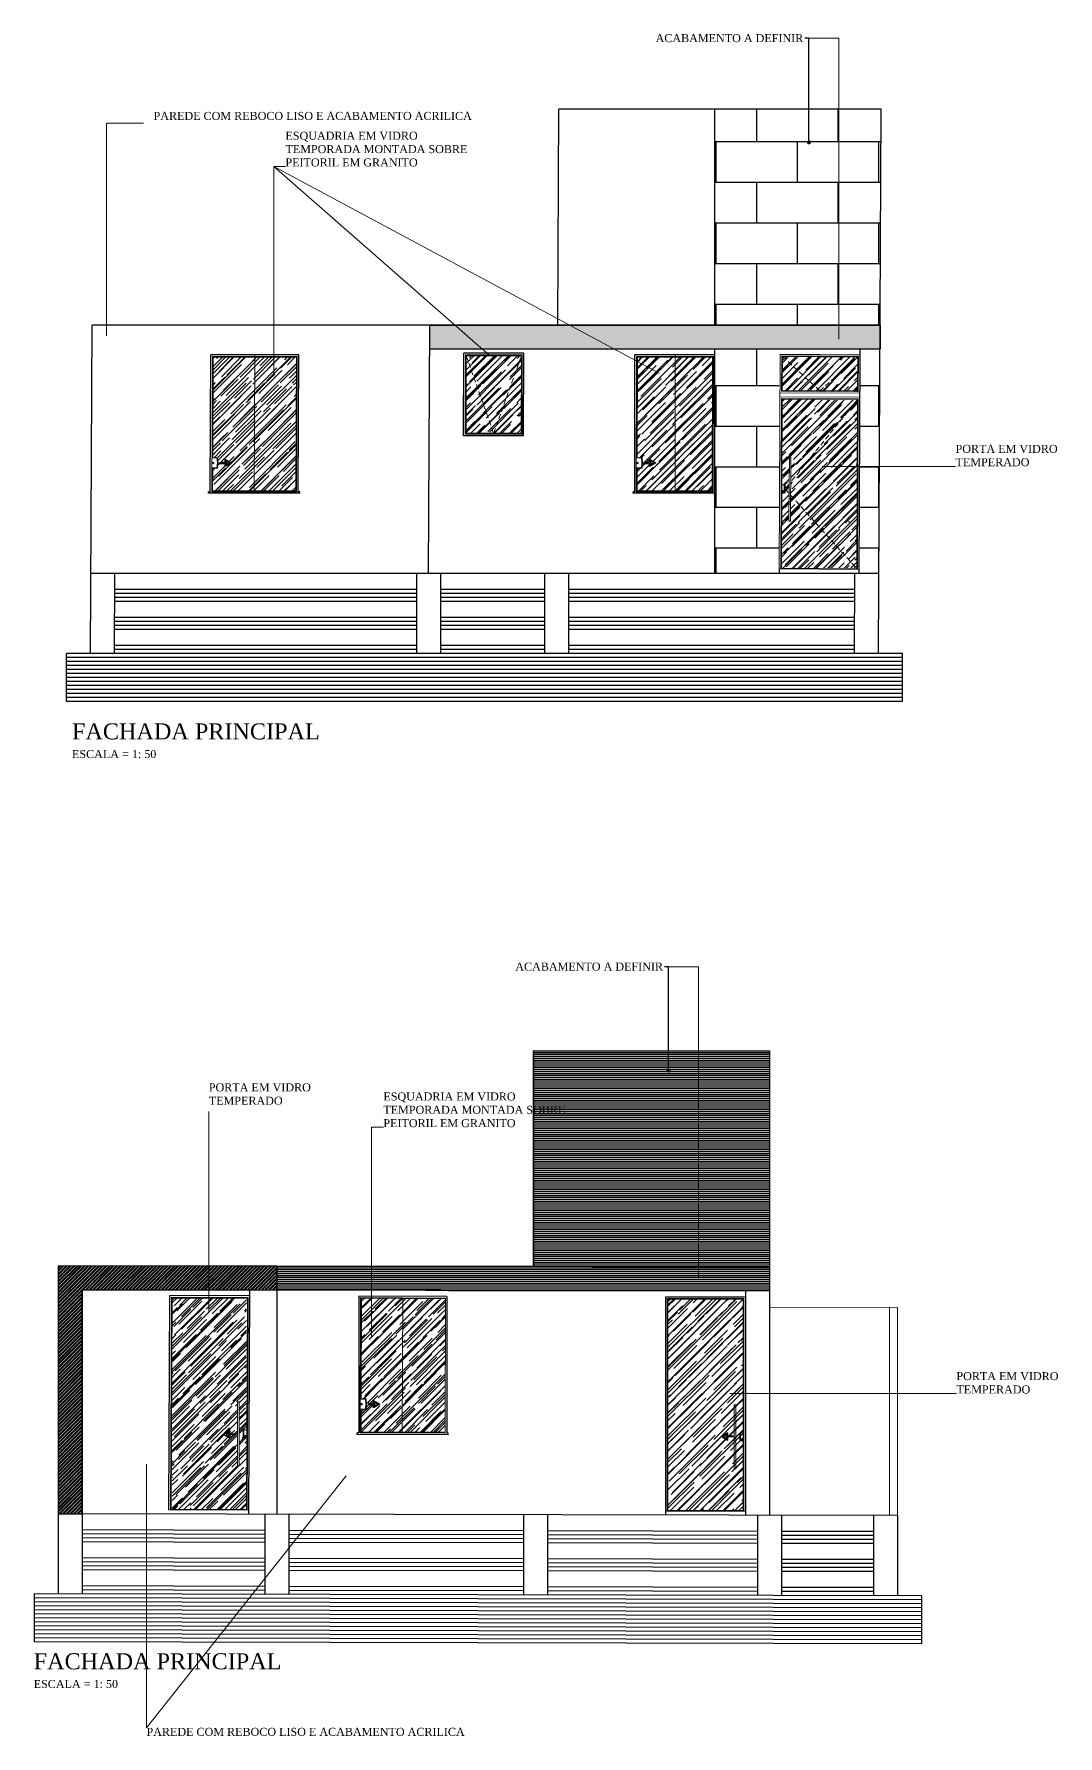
# Model space of a CAD drawing. Header units: millimetres. Extents: x 103208 to 171806, y -164 to 10038.
# Drawn here: x 116546 to 117826, y -164 to 1963 of the extents above; entities that cross this region are included whole.
import ezdxf
from ezdxf import colors
from ezdxf.entities.mleader import LeaderData, LeaderLine
from ezdxf.math import Vec2, Vec3

# ---------------------------------------------------------------- set-up
doc = ezdxf.new("R2010")
doc.units = ezdxf.units.MM
doc.linetypes.add('HIDDEN', pattern=[9.525, 6.35, -3.175])
for name, color, linetype in [('ACESSORIOS', 2, 'Continuous'), ('Grama', 84, 'Continuous'), ('JANELA', 2, 'Continuous'), ('Piso', 55, 'Continuous'), ('Texto', 2, 'Continuous')]:
    doc.layers.add(name, color=color, linetype=linetype)
for name, color, linetype, lineweight in [('Fachadas - Varanda', 3, 'Continuous', 30), ('Hachura', 1, 'Continuous', 9), ('MURO', 3, 'Continuous', 0), ('Pilares Sub-solo', 7, 'Continuous', 70), ('Pisos Externos', 15, 'Continuous', 9), ('Portas - Janelas', 2, 'Continuous', 20), ('Projeção Portas', 55, 'HIDDEN', 5)]:
    doc.layers.add(name, color=color, linetype=linetype, lineweight=lineweight)
doc.styles.get("Standard").update_dxf_attribs({"font": 'arial.ttf'})
doc.styles.add('Valéria', font='romantic.ttf', dxfattribs={"height": 10})

# ---------------------------------------------------------------- blocks, each defined once
blk = doc.blocks.new('_Dot')
at = {"color": 0, "linetype": 'ByBlock', "lineweight": -2}
blk.add_line((-0.5, 0), (-1, 0), dxfattribs=at)
at = {"color": 0, "linetype": 'ByBlock', "const_width": 0.5}
blk.add_lwpolyline([(-0.25, 0, 1), (0.25, 0, 1)], format="xyb", close=True, dxfattribs=at)

msp = doc.modelspace()

# ---------------------------------------------------------------- hatches: boundary and pattern name
h = msp.add_hatch()
h.set_pattern_fill('AR-B816', color=42, scale=0.25)
h.paths.add_polyline_path([(117551.98442, 1869.13215), (117397.18476, 1869.13215), (117397.18476, 1599.13215), (117551.98442, 1599.13215)])
h.paths.add_polyline_path([(117514.60224, 1785.65463, -1), (117514.60224, 1783.15463, -1)], flags=16)
h.paths.add_polyline_path([(117477.32221, 1569.13215), (117397.18476, 1569.13215), (117397.18476, 1391.13215), (117398.83424, 1391.13215), (117398.83014, 1389.13215), (117397.18476, 1389.13215), (117397.18476, 1289.13215), (117477.32221, 1289.13215)])
h.paths.add_polyline_path([(117603.53215, 1869.13215), (117551.98442, 1869.13215), (117551.98442, 1599.13215), (117603.53215, 1599.13215)])
h = msp.add_hatch(color=42)
h.dxf.hatch_style = 1
h.paths.add_polyline_path([(117040.76875, 1599.13215), (117603.53215, 1599.13215), (117603.53215, 1569.13215), (117040.76875, 1569.13215)])
h = msp.add_hatch()
h.set_pattern_fill('AR-B816', color=42, scale=0.25)
h.paths.add_polyline_path([(117603.53215, 1569.13215), (117578.63186, 1569.13215), (117578.5985, 1562.13215), (117577.93449, 1422.82573), (117602.83478, 1422.82573)])
h.paths.add_polyline_path([(117602.83478, 1422.82573), (117577.93449, 1422.82573), (117577.29724, 1289.13215), (117602.19752, 1289.13215)])
h = msp.add_hatch()
h.set_pattern_fill('LINE', color=42, scale=0.75)
h.paths.add_polyline_path([(117170.47063, 692.69168), (117465.47063, 692.69168), (117465.47063, 422.08641), (117170.47063, 423.3487)])
h.paths.add_polyline_path([(116849.67213, 423.3487), (117465.47063, 423.3487), (117465.47063, 392.08635), (116849.67472, 393.34863)])
h = msp.add_hatch()
h.set_pattern_fill('STEEL', color=42)
h.set_pattern_definition([(45, (0, 0), (-2.24506403, 2.24506403), []), (45, (0, 1.5875), (-2.24506403, 2.24506403), [])])
h.paths.add_polyline_path([(116576.42057, 113.90816), (116606.42057, 113.90816), (116606.42057, 393.84726), (116576.42057, 393.84726)])
h.paths.add_polyline_path([(116576.42057, 423.90881), (116849.61063, 423.90881), (116849.61063, 393.34876), (116576.42057, 393.90875)])
at = {"layer": 'Grama', "transparency": 33554559}
h = msp.add_hatch(dxfattribs=at)
h.set_pattern_fill('AR-RROOF', color=33, scale=0.4, angle=45)
h.set_pattern_definition([(45, (-17167.139, 791.13), (8.6210459, 22.9894557), [152.4, -20.32, 50.8, -10.16]), (45, (-17161.176, 804.277), (-16.7391974, 2.3707876), [30.48, -3.3528, 60.96, -7.62]), (45, (-17169.654, 800.8283), (32.54444818, 42.17128274), [81.28, -14.224, 40.64, -10.16])])
h.paths.add_polyline_path([(117394.1786, 1559.13145), (117347.53298, 1559.13179), (117347.49326, 1392.13249), (117393.83628, 1392.13215)])
h.paths.add_polyline_path([(117315.31181, 1431.7879), (117323.37581, 1427.13215), (117315.31181, 1422.4764), (117315.31181, 1426.55615), (117308.97581, 1426.55615), (117308.97581, 1427.70815), (117315.31181, 1427.70815)], flags=16)
h.paths.add_polyline_path([(117482.8722, 1391.78208, -1), (117480.8722, 1391.78208, -1)], flags=16)
h.paths.add_polyline_path([(117575.38403, 1558.98011), (117481.58749, 1560.05351), (117481.38509, 1517.5919), (117575.38403, 1517.14386)])
h.paths.add_polyline_path([(116874.10618, 1559.12835), (116822.10559, 1559.13025), (116821.30961, 1392.13405), (116873.31019, 1392.13215)])
h.paths.add_polyline_path([(116822.10559, 1559.13025), (116770.10501, 1559.13215), (116769.50678, 1433.62445), (116775.60077, 1433.62445), (116776.15123, 1427.12445), (116775.60077, 1420.62445), (116769.44482, 1420.62445), (116769.30903, 1392.13594), (116821.30961, 1392.13405)])
h.paths.add_polyline_path([(116784.86211, 1431.7802), (116792.92611, 1427.12445), (116784.86211, 1422.4687), (116784.86211, 1426.54845), (116778.52611, 1426.54845), (116778.52611, 1427.70045), (116784.86211, 1427.70045)], flags=16)
h.paths.add_polyline_path([(117491.441, 1354.50439), (117489.44091, 1354.50439), (117490.20353, 1434.50075), (117492.20344, 1434.48169)])
h.paths.add_polyline_path([(117480.82263, 1399.58859), (117484.8701, 1399.55001), (117484.77477, 1389.55046), (117480.77497, 1389.58859), (117480.32694, 1295.59443), (117574.32587, 1295.14638), (117575.33159, 1506.14398), (117481.33266, 1506.59203)])
h.paths.add_polyline_path([(117299.92115, 1433.63215), (117306.05047, 1433.63215), (117306.60092, 1427.13215), (117306.05047, 1420.63215), (117299.89451, 1420.63215), (117299.83609, 1392.13285), (117347.49326, 1392.13249), (117347.53298, 1559.13179), (117300.17841, 1559.13215)])
edge = h.paths.add_edge_path()
edge.add_arc((117300.3945, 1427.13215), 1, 240.76041426, 479.00469272)
edge.add_line((117299.90962, 1428.00673), (117299.90604, 1426.25956))
h = msp.add_hatch(dxfattribs=at)
h.set_pattern_fill('AR-RROOF', color=33, scale=0.4, angle=45)
h.set_pattern_definition([(45, (20196.154, -3969.837), (8.6210459, 22.9894557), [152.4, -20.32, 50.8, -10.16]), (45, (20202.117, -3956.69), (-16.7391974, 2.3707876), [30.48, -3.3528, 60.96, -7.62]), (45, (20193.64, -3960.138), (32.5444482, 42.17128274), [81.28, -14.224, 40.64, -10.16])])
h.paths.add_polyline_path([(117086.08322, 1464.13223), (117155.08337, 1464.13223), (117155.2822, 1561.13223), (117086.28206, 1561.13223)])
h = msp.add_hatch(dxfattribs=at)
h.set_pattern_fill('AR-RROOF', color=33, scale=0.4, angle=45)
h.paths.add_polyline_path([(116802.34717, 173.86413), (116800.34717, 173.86413), (116800.34717, 253.86413), (116802.34717, 253.86413)])
h.paths.add_polyline_path([(116789.12958, 212.74046), (116789.12958, 213.89246), (116797.76958, 213.89246), (116797.76958, 212.74046)])
h.paths.add_polyline_path([(116791.43358, 208.66071), (116783.36958, 213.31646), (116791.43358, 217.97221), (116791.43358, 213.89246), (116790.28158, 213.89246), (116790.28158, 215.97689), (116785.67358, 213.31646), (116790.28158, 210.65603), (116790.28158, 212.74046), (116791.43358, 212.74046)])
h.paths.add_polyline_path([(116811.55927, 208.86413), (116807.34718, 208.86413), (116807.34718, 218.86413), (116811.55927, 218.86413), (116811.55927, 383.61684), (116718.81742, 383.61684), (116718.81742, 119.43431), (116811.55927, 119.43431)])
h = msp.add_hatch(dxfattribs=at)
h.set_pattern_fill('AR-RROOF', color=33, scale=0.4, angle=45)
h.set_pattern_definition([(45, (5336.101, 8698.848), (8.6210459, 22.9894557), [152.4, -20.32, 50.8, -10.16]), (45, (5342.064, 8711.995), (-16.7391974, 2.3707876), [30.48, -3.3528, 60.96, -7.62]), (45, (5333.5864, 8708.547), (32.5444482, 42.17128274), [81.28, -14.224, 40.64, -10.16])])
h.paths.add_polyline_path([(116972.65181, 251.67781), (116972.65181, 250.52581), (116964.01181, 250.52581), (116964.01181, 251.67781)])
h.paths.add_polyline_path([(116971.49981, 251.67781), (116970.34781, 251.67781), (116970.34781, 255.75757), (116978.41181, 251.10181), (116970.34781, 246.44606), (116970.34781, 250.52581), (116971.49981, 250.52581), (116971.49981, 248.44138), (116976.10781, 251.10181), (116971.49981, 253.76224)])
h.paths.add_polyline_path([(116961.08647, 244.60181), (116953.93051, 244.60181), (116953.87007, 215.11825), (117059.86985, 214.90097), (117060.2157, 383.62363), (116955.21651, 384.12411), (116954.95716, 257.60181), (116961.08647, 257.60181), (116961.63693, 251.10181)])
h = msp.add_hatch(dxfattribs=at)
h.set_pattern_fill('AR-RROOF', color=33, scale=0.4, angle=45)
h.paths.add_polyline_path([(117411.11091, 210.15431), (117411.11091, 211.30631), (117419.75091, 211.30631), (117419.75091, 210.15431)])
h.paths.add_polyline_path([(117407.65491, 210.73031), (117412.26291, 208.06988), (117412.26291, 210.15431), (117413.41491, 210.15431), (117413.41491, 206.07456), (117405.35091, 210.73031), (117413.41491, 215.38607), (117413.41491, 211.30631), (117412.26291, 211.30631), (117412.26291, 213.39074)])
h.paths.add_polyline_path([(117338.47063, 382.3542), (117432.30327, 382.3542), (117432.30327, 118.15376), (117338.47063, 118.15376)])

# ---------------------------------------------------------------- linework, layer by layer
for p, q in [((117200.67056, 1599.13215, 17502.00528), (117201.95752, 1869.13215, 17502.00528)), ((117604.9621, 1869.13215, 7677.00528), (117201.95752, 1869.13215, 7677.00528)), ((117397.18476, 1599.13215, 7677.00528), (117397.18476, 1869.13215, 7677.00528)), ((117601.72087, 1189.13215, 17502.00528), (117604.9621, 1869.13215, 17502.00528)), ((116616.80969, 1189.13215, 17502.00528), (116618.76395, 1599.13215, 17502.00528)), ((117603.67514, 1599.13215, 7677.00528), (116618.76395, 1599.13215, 7677.00528)), ((117039.29113, 1289.13215, 17502.00528), (117040.76875, 1599.13215, 17502.00528)), ((116874.12049, 1562.13215, 17502.00528), (116874.12056, 1562.14645, 17502.00528)), ((116875.12051, 1562.13215, 17502.00528), (116875.12055, 1562.14168, 17502.00528)), ((117603.53215, 1569.13215, 7677.00528), (117040.62575, 1569.13215, 7677.00528)), ((117397.18476, 1559.13215, 7677.00528), (117397.17861, 1559.13215, 7677.00528)), ((117397.18476, 1560.13215, 7677.00528), (117397.18066, 1560.13215, 7677.00528)), ((117397.18476, 1562.13215, 7677.00528), (117397.18476, 1569.13215, 7677.00528)), ((117577.29724, 1289.13215, 17502.00528), (117578.5985, 1562.13215, 17502.00528)), ((117578.5985, 1562.13215, 17502.00528), (117578.63186, 1569.13215, 17502.00528)), ((117396.78547, 1389.13215, 7677.00528), (117396.78547, 1289.13215, 7677.00528)), ((117602.19752, 1289.13215, 7677.00528), (116617.28634, 1289.13215, 7677.00528)), ((116646.81003, 1189.13215, 17502.00528), (116647.28668, 1289.13215, 17502.00528)), ((117024.29113, 1289.13215, 7677.00528), (117024.29113, 1189.13215, 7677.00528)), ((117054.29113, 1289.13215, 7677.00528), (117054.29113, 1189.13215, 7677.00528)), ((117184.19295, 1289.13215, 7677.00528), (117184.19295, 1189.13215, 7677.00528)), ((117214.19295, 1289.13215, 7677.00528), (117214.19295, 1189.13215, 7677.00528)), ((117477.32221, 1294.60874, 7677.00528), (117477.32221, 1289.13215, 7677.00528)), ((117571.72053, 1189.13215, 17502.00528), (117572.19718, 1289.13215, 17502.00528)), ((117024.29113, 1259.13215, 7677.00528), (116647.14368, 1259.13215, 7677.00528)), ((117024.29113, 1264.13215, 7677.00528), (116647.16751, 1264.13215, 7677.00528)), ((117024.29113, 1269.13215, 7677.00528), (116647.19135, 1269.13215, 7677.00528)), ((117184.19295, 1269.13215, 7677.00528), (117054.29113, 1269.13215, 7677.00528)), ((117184.19295, 1264.13215, 7677.00528), (117054.29113, 1264.13215, 7677.00528)), ((117184.19295, 1259.13215, 7677.00528), (117054.29113, 1259.13215, 7677.00528)), ((117572.10185, 1269.13215, 7677.00528), (117214.19295, 1269.13215, 7677.00528)), ((117572.07802, 1264.13215, 7677.00528), (117214.19295, 1264.13215, 7677.00528)), ((117572.05419, 1259.13215, 7677.00528), (117214.19295, 1259.13215, 7677.00528)), ((117024.29113, 1234.13215, 7677.00528), (116647.02452, 1234.13215, 7677.00528)), ((117024.29113, 1254.13215, 7677.00528), (116647.11985, 1254.13215, 7677.00528)), ((117184.19295, 1254.13215, 7677.00528), (117054.29113, 1254.13215, 7677.00528)), ((117184.19295, 1234.13215, 7677.00528), (117054.29113, 1234.13215, 7677.00528)), ((117572.03036, 1254.13215, 7677.00528), (117214.19295, 1254.13215, 7677.00528)), ((117571.93503, 1234.13215, 7677.00528), (117214.19295, 1234.13215, 7677.00528)), ((117024.29113, 1219.13215, 7677.00528), (116646.95302, 1219.13215, 7677.00528)), ((117024.29113, 1224.13215, 7677.00528), (116646.97685, 1224.13215, 7677.00528)), ((117024.29113, 1229.13215, 7677.00528), (116647.00069, 1229.13215, 7677.00528)), ((117184.19295, 1229.13215, 7677.00528), (117054.29113, 1229.13215, 7677.00528)), ((117184.19295, 1224.13215, 7677.00528), (117054.29113, 1224.13215, 7677.00528)), ((117184.19295, 1219.13215, 7677.00528), (117054.29113, 1219.13215, 7677.00528)), ((117571.91119, 1229.13215, 7677.00528), (117214.19295, 1229.13215, 7677.00528)), ((117571.88736, 1224.13215, 7677.00528), (117214.19295, 1224.13215, 7677.00528)), ((117571.86353, 1219.13215, 7677.00528), (117214.19295, 1219.13215, 7677.00528)), ((117024.29113, 1194.13215, 7677.00528), (116646.83386, 1194.13215, 7677.00528)), ((117024.29113, 1199.13215, 7677.00528), (116646.85769, 1199.13215, 7677.00528)), ((117184.19295, 1199.13215, 7677.00528), (117054.29113, 1199.13215, 7677.00528)), ((117184.19295, 1194.13215, 7677.00528), (117054.29113, 1194.13215, 7677.00528)), ((117571.7682, 1199.13215, 7677.00528), (117214.19295, 1199.13215, 7677.00528)), ((117571.74437, 1194.13215, 7677.00528), (117214.19295, 1194.13215, 7677.00528)), ((117631.72121, 1184.13215, 7677.00528), (116586.80935, 1184.13215, 7677.00528)), ((117631.72121, 1179.13215, 7677.00528), (116586.80935, 1179.13215, 7677.00528)), ((117631.72121, 1174.13215, 7677.00528), (116586.80935, 1174.13215, 7677.00528)), ((117631.72121, 1169.13215, 7677.00528), (116586.80935, 1169.13215, 7677.00528)), ((117631.72121, 1164.13215, 7677.00528), (116586.80935, 1164.13215, 7677.00528)), ((117631.72121, 1159.13215, 7677.00528), (116586.80935, 1159.13215, 7677.00528)), ((117631.72121, 1154.13215, 7677.00528), (116586.80935, 1154.13215, 7677.00528)), ((117631.72121, 1149.13215, 7677.00528), (116586.80935, 1149.13215, 7677.00528)), ((117631.72121, 1144.13215, 7677.00528), (116586.80935, 1144.13215, 7677.00528)), ((117631.72121, 1139.13215, 7677.00528), (116586.80935, 1139.13215, 7677.00528)), ((117631.72121, 1134.13215, 7677.00528), (116586.80935, 1134.13215, 7677.00528)), ((116646.52335, 1128.98915, 17502.00528), (116646.52404, 1129.13215, 17502.00528)), ((117170.47063, 692.69168), (117170.47063, 422.69111)), ((117465.47063, 692.08698, 6049.56671), (117170.47063, 692.69168, 4039.54265)), ((117465.47063, 692.08698), (117465.47063, 112.08576)), ((116576.42057, 423.90881), (116576.42057, 13.90795)), ((117465.47063, 422.08641, 6053.33775), (116576.42057, 423.90881, -4.33013)), ((116606.42057, 423.90881), (116606.42057, 423.84732)), ((116849.61063, 423.34882), (116849.61063, 113.34817)), ((116576.42057, 393.90875, -3.91113), (116576.35907, 393.90888, -4.33013)), ((117465.47063, 392.08635, 6053.75675), (116606.42057, 393.84726, 200.4981)), ((116606.42057, 393.84726), (116606.42057, 13.90795)), ((117432.30401, 385.39897), (117432.30401, 385.39757)), ((117433.30401, 385.39896), (117433.30401, 385.39803)), ((117625.47063, 111.75779, 7147.85), (116576.42057, 113.90816, -0.00043)), ((116606.42057, 113.84667), (116606.42057, 13.84646)), ((116834.61063, 113.37892), (116834.61063, 13.37871)), ((116864.61063, 113.31742), (116864.61063, 13.31721)), ((117158.02965, 112.71596, 3962.87499), (117157.82467, 12.71617, 3962.87499)), ((117188.02959, 112.65447, 3962.87499), (117187.8246, 12.65468, 3962.87499)), ((117450.47063, 112.14726), (117450.47063, 12.1163)), ((117480.47063, 112.14726), (117480.47063, 12.0548)), ((117595.47063, 111.81928), (117595.47063, 11.81907)), ((117625.47063, 111.75779), (117625.47063, 11.75758)), ((116834.61063, 93.37888, 1759.49328), (116606.42057, 93.84663, 204.68813)), ((116834.61063, 88.37887, 1759.56312), (116606.42057, 88.84662, 204.75797)), ((117157.98865, 92.71601, 3962.87499), (116864.61063, 93.31738, 1963.90251)), ((117157.99012, 87.71599, 3962.95483), (116864.61063, 88.31737, 1963.97234)), ((117450.47063, 92.11647, 5955.74217), (117187.98867, 92.65451, 4167.28435)), ((117450.47063, 87.11646, 5955.81201), (117187.99014, 87.6545, 4167.36419)), ((117595.47063, 91.81924, 6943.7201), (117480.47063, 92.05497, 6160.1514)), ((117595.47063, 86.81923, 6943.78994), (117480.47063, 87.05496, 6160.22123)), ((116834.61063, 83.37885, 1759.63295), (116606.42057, 83.84661, 204.8278)), ((116834.61063, 78.37884, 1759.70278), (116606.42057, 78.8466, 204.89764)), ((117157.99159, 82.71598, 3963.03468), (116864.61063, 83.31736, 1964.04218)), ((117157.99306, 77.71596, 3963.11453), (116864.61063, 78.31735, 1964.11201)), ((117450.47063, 82.11645, 5955.88184), (117187.99161, 82.65448, 4167.44404)), ((117450.47063, 77.11644, 5955.95167), (117187.99308, 77.65447, 4167.52389)), ((117595.47063, 81.81922, 6943.85977), (117480.47063, 82.05495, 6160.29107)), ((117595.47063, 76.81921, 6943.92961), (117480.47063, 77.05494, 6160.3609)), ((116834.61063, 58.3788, 1759.98212), (116606.42057, 58.84655, 205.17697)), ((116834.61063, 53.37879, 1760.05195), (116606.42057, 53.84654, 205.2468)), ((116834.61063, 48.37878, 1760.12179), (116606.42057, 48.84653, 205.31664)), ((116834.61063, 43.37877, 1760.19162), (116606.42057, 43.84652, 205.38647)), ((117157.99894, 57.71591, 3963.43392), (116864.61063, 58.31731, 1964.39135)), ((117158.00041, 52.7159, 3963.51377), (116864.61063, 53.3173, 1964.46118)), ((117158.00188, 47.71588, 3963.59362), (116864.61063, 48.31729, 1964.53101)), ((117158.00335, 42.71587, 3963.67346), (116864.61063, 43.31728, 1964.60085)), ((117450.47063, 57.11639, 5956.23101), (117187.99896, 57.65442, 4167.84328)), ((117450.47063, 52.11638, 5956.30084), (117188.00043, 52.6544, 4167.92313)), ((117450.47063, 47.11637, 5956.37068), (117188.0019, 47.65439, 4168.00298)), ((117450.47063, 42.11636, 5956.44051), (117188.00337, 42.65438, 4168.08282)), ((117595.47063, 56.81917, 6944.20894), (117480.47063, 57.0549, 6160.64024)), ((117595.47063, 51.81916, 6944.27877), (117480.47063, 52.05489, 6160.71007)), ((117595.47063, 46.81915, 6944.34861), (117480.47063, 47.05488, 6160.7799)), ((116834.61063, 23.37873, 1760.47096), (116606.42057, 23.84648, 205.66581)), ((117158.00923, 22.71582, 3963.99286), (116864.61063, 23.31723, 1964.88018)), ((117450.47063, 22.11632, 5956.71985), (117188.00925, 22.65432, 4168.40222)), ((117595.47063, 41.81914, 6944.41844), (117480.47063, 42.05487, 6160.84974)), ((117595.47063, 21.81909, 6944.69778), (117480.47063, 22.05482, 6161.12907)), ((117655.47063, 6.69607, 7353.72573), (116546.42057, 8.96944, -202.94314)), ((117655.47063, 1.69606, 7353.79557), (116546.42057, 3.96943, -202.87331)), ((116834.61063, 18.37872, 1760.54079), (116606.42057, 18.84647, 205.73564)), ((117158.0107, 17.7158, 3964.0727), (116864.61063, 18.31722, 1964.95002)), ((117450.47063, 17.11631, 5956.78968), (117188.01072, 17.65431, 4168.48206)), ((117595.47063, 16.81908, 6944.76761), (117480.47063, 17.05481, 6161.19891)), ((117655.47063, -3.30395, 7353.8654), (116546.42057, -1.03058, -202.80348)), ((117655.47063, -8.30396, 7353.93524), (116546.42057, -6.03059, -202.73364)), ((117655.47063, -13.30397, 7354.00507), (116546.42057, -11.0306, -202.66381)), ((117655.47063, -18.30398, 7354.0749), (116546.42057, -16.03061, -202.59397)), ((117655.47063, -23.30399, 7354.14474), (116546.42057, -21.03063, -202.52414)), ((117655.47063, -28.304, 7354.21457), (116546.42057, -26.03064, -202.45431)), ((117655.47063, -33.30401, 7354.28441), (116546.42057, -31.03065, -202.38447)), ((117655.47063, -38.30402, 7354.35424), (116546.42057, -36.03066, -202.31464)), ((117655.47063, -43.30403, 7354.42407), (116546.42057, -41.03067, -202.24481))]:
    msp.add_line(p, q)
at = {"elevation": 7677.00528}
msp.add_lwpolyline([(117040.76875, 1599.13215), (117603.53215, 1599.13215), (117603.53215, 1569.13215), (117040.76875, 1569.13215)], close=True, dxfattribs=at)
for points in [[(117170.47063, 692.69168), (117465.47063, 692.69168), (117465.47063, 422.08641), (117170.47063, 423.3487)], [(116849.67213, 423.3487), (117465.47063, 423.3487), (117465.47063, 392.08635), (116849.67472, 393.34863)]]:
    msp.add_lwpolyline(points, close=True)
msp.add_lwpolyline([(116849.61063, 423.34882), (116576.42057, 423.90881), (116576.40723, 113.90819), (116606.42057, 113.90819), (116606.42057, 393.84726), (116849.61063, 393.34876), (116849.67213, 423.3487)])
at = {"layer": 'ACESSORIOS'}
for p, q in [((116766.30421, 1391.13215, 17502.00528), (116767.11928, 1562.13215, 17502.00528)), ((116877.12053, 1562.13215, 7677.00528), (116767.11928, 1562.13215, 7677.00528)), ((116876.30541, 1391.12182, 17502.00528), (116877.12053, 1562.13215, 17502.00528)), ((117083.07707, 1461.13223, -107131.75502), (117083.2882, 1564.13223, -107131.75502)), ((117158.28905, 1564.13175, -103516.99542), (117083.2882, 1564.13223, -107131.75502)), ((117158.07723, 1461.13223, -107131.75502), (117158.28836, 1564.13223, -107131.75502)), ((117296.83403, 1391.13215, -107131.75502), (117297.18455, 1562.13215, -107131.75502)), ((117397.18476, 1562.13215, 7677.00528), (117297.18455, 1562.13215, 7677.00528)), ((117394.18475, 1562.13215, -107131.75502), (117394.18477, 1562.1383, -107131.75502)), ((117395.18476, 1562.13215, -107131.75502), (117395.18477, 1562.13625, -107131.75502)), ((117396.83424, 1391.13215, -107131.75502), (117397.18476, 1562.13215, -107131.75502)), ((117478.60189, 1563.08211, 879.7081), (117578.59848, 1562.12882, 879.7081)), ((117158.0779, 1461.13167, 11291.76487), (117083.07705, 1461.13215, 7677.00528)), ((116878.29595, 1389.13215, 7677.00528), (116764.29465, 1389.13215, 7677.00528)), ((117294.82993, 1389.13215, -107131.75502), (117294.83403, 1391.13215, -107131.75502)), ((117398.83014, 1389.13215, 7677.00528), (117294.82993, 1389.13215, 7677.00528)), ((117296.83403, 1391.13215, 7677.00528), (117294.83403, 1391.13215, 7677.00528)), ((117398.83424, 1391.13215, 7677.00528), (117396.83424, 1391.13215, 7677.00528)), ((117398.83014, 1389.13215, -107131.75502), (117398.83424, 1391.13215, -107131.75502)), ((116586.52335, 1129.13215, 17502.00528), (116586.80935, 1189.13215, 17502.00528)), ((117631.72121, 1189.13215, 7677.00528), (116586.80935, 1189.13215, 7677.00528)), ((117631.43454, 1128.98915, 17502.00528), (117631.72121, 1189.13215, 17502.00528)), ((117631.43522, 1129.13215, 7677.00528), (116586.52335, 1129.13215, 7677.00528)), ((116714.5556, 118.89667), (116715.83172, 386.62297)), ((116815.83188, 386.41798, 5.05329), (116715.83172, 386.62297, -676.31189)), ((116952.22063, 386.13841, 2556.75332), (116951.87008, 215.12306, 2556.75332)), ((117062.21979, 385.6141, 2556.75332), (117061.86985, 214.89687, 2556.75332)), ((117335.47063, 385.35281), (117435.30401, 385.39896)), ((117335.47063, 385.35281), (117335.47063, 112.35224)), ((117063.86032, 212.89279, 1489.90684), (116949.86054, 213.12647, 713.15329)), ((117655.47063, 11.69608, 7353.6559), (116546.42057, 13.96945, -203.01298)), ((116546.42057, 13.90795), (116546.42057, -46.09217)), ((117655.47063, 11.69608), (117655.47063, -48.30404)), ((117655.47063, -48.30404, 7354.49391), (116546.42057, -46.03068, -202.17497))]:
    msp.add_line(p, q, dxfattribs=at)
at = {"layer": 'Fachadas - Varanda'}
for p, q in [((117577.29724, 1289.13215, 7677.00528), (117578.59848, 1562.12882, 7677.00528)), ((116814.53063, 113.42008), (116815.86524, 393.41793)), ((117435.47063, 392.14784), (117435.47063, 112.08576))]:
    msp.add_line(p, q, dxfattribs=at)
at = {"layer": 'Hachura'}
for p, q in [((116768.30423, 1391.13215, 17502.00528), (116769.10977, 1560.13215, 17502.00528)), ((116875.11097, 1560.13215, 7677.00528), (116769.10977, 1560.13215, 7677.00528)), ((116874.30543, 1391.13215, 17502.00528), (116875.11097, 1560.13215, 17502.00528)), ((117085.08117, 1463.13223, -107131.75502), (117085.28411, 1562.13223, -107131.75502)), ((117156.28426, 1562.13223, -2147.99472), (117085.28411, 1562.13223, -2147.99472)), ((117156.08132, 1463.13223, -107131.75502), (117156.28426, 1562.13223, -107131.75502)), ((117298.83403, 1391.13215, -107131.75502), (117299.18046, 1560.13215, -107131.75502)), ((117395.18066, 1560.13215, 7677.00528), (117299.18046, 1560.13215, 7677.00528)), ((117394.83424, 1391.13215, -107131.75502), (117395.18066, 1560.13215, -107131.75502)), ((117480.38034, 1516.59668, 7677.00528), (117480.59229, 1561.06304, 7677.00528)), ((117480.59229, 1561.06304, 879.7081), (117576.58902, 1560.14789, 879.7081)), ((117576.37925, 1516.1391, 7677.00528), (117576.58902, 1560.14789, 7677.00528)), ((117480.38034, 1516.59668, 1235.58753), (117576.37925, 1516.1391, 886.97094)), ((117479.32219, 1294.5992, 7677.00528), (117480.33744, 1507.59678, 7677.00528)), ((117480.33744, 1507.59678, 1235.58753), (117576.33635, 1507.1392, 886.97094)), ((117575.3211, 1294.14162, 7677.00528), (117576.33635, 1507.1392, 7677.00528)), ((117156.08132, 1463.13223, -2147.99472), (117085.08117, 1463.13223, -2147.99472)), ((116874.30543, 1391.13215, 7677.00528), (116768.30423, 1391.13215, 7677.00528)), ((117394.83424, 1391.13215, 7677.00528), (117298.83403, 1391.13215, 7677.00528)), ((117477.32221, 1294.60874, 1242.85038), (117577.32107, 1294.13209, 879.7081)), ((116716.55558, 118.88713), (116717.82219, 384.61888)), ((116813.82234, 384.4221, -8.61104), (116717.82219, 384.61888, -662.7216)), ((116812.55449, 118.42955), (116813.82234, 384.4221)), ((116954.21652, 384.12887, 2556.75332), (116953.87007, 215.11825, 2556.75332)), ((117060.2157, 383.62363, -7314.6803), (116954.21652, 384.12887, -7699.61254)), ((117060.2157, 383.62363, 2556.75332), (117059.86985, 214.90097, 2556.75332)), ((117337.47063, 383.35374), (117433.304, 383.39803)), ((117337.47063, 383.35374), (117337.47063, 117.34815)), ((117433.304, 383.39803), (117433.30327, 117.15171)), ((117059.86985, 214.90097, 1462.6893), (116953.87007, 215.11825, 740.44488)), ((116814.55447, 118.42002, -6434.1549), (116714.5556, 118.89667, -6797.29718)), ((117435.428, 117.14735, 5852.89794), (117335.47063, 117.35225, 5171.8243))]:
    msp.add_line(p, q, dxfattribs=at)
at = {"layer": 'JANELA'}
for p, q in [((116764.29465, 1389.13215, 16130.23124), (116764.30423, 1391.14168, 16130.23124)), ((116766.30421, 1391.13215, 7677.00528), (116764.30423, 1391.14168, 7669.74243)), ((116878.30538, 1391.11229, 17509.26812), (116876.30541, 1391.12182, 17502.00528)), ((116878.29595, 1389.13215, 25592.08897), (116878.30538, 1391.11229, 25592.08897)), ((117062.21979, 385.6141, -7307.43716), (116952.22063, 386.13841, -7706.89514)), ((116949.86054, 213.12647, 11009.97929), (116949.8701, 215.13259, 11009.97929)), ((116951.87008, 215.12306, 2556.75332), (116949.8701, 215.13259, 2549.49048)), ((117063.86982, 214.88734, 1483.5794), (117061.86985, 214.89687, 1476.31655)), ((117063.86032, 212.89279, 9566.40024), (117063.86982, 214.88734, 9566.40024))]:
    msp.add_line(p, q, dxfattribs=at)
at = {"layer": 'MURO'}
for p, q in [((117625.47063, 371.75833, 7144.21863), (117465.47063, 372.08631, 6054.03609)), ((117615.47063, 371.77883), (117615.47063, 111.77829)), ((117625.47063, 371.77883), (117625.47063, 111.75779))]:
    msp.add_line(p, q, dxfattribs=at)
at = {"layer": 'Piso'}
for points, elevation in [([(116778.52611, 1427.70045), (116778.52611, 1426.54845), (116787.16611, 1426.54845), (116787.16611, 1427.70045), (116778.52611, 1427.70045)], -768.95785), ([(116784.86211, 1427.70045), (116784.86211, 1431.7802), (116792.92611, 1427.12445), (116784.86211, 1422.4687), (116784.86211, 1426.54845)], -768.95785), ([(116786.01411, 1427.70045), (116786.01411, 1429.78488), (116790.62211, 1427.12445), (116786.01411, 1424.46402), (116786.01411, 1426.54845)], -768.95785), ([(117308.97581, 1427.70815), (117308.97581, 1426.55615), (117317.61581, 1426.55615), (117317.61581, 1427.70815), (117308.97581, 1427.70815)], -107131.75502), ([(117315.31181, 1427.70815), (117315.31181, 1431.7879), (117323.37581, 1427.13215), (117315.31181, 1422.4764), (117315.31181, 1426.55615)], -107131.75502), ([(117316.46381, 1427.70815), (117316.46381, 1429.79258), (117321.07181, 1427.13215), (117316.46381, 1424.47172), (117316.46381, 1426.55615)], -107131.75502), ([(116970.34781, 251.67781), (116970.34781, 255.75757), (116978.41181, 251.10181), (116970.34781, 246.44606), (116970.34781, 250.52581)], -7677.78678), ([(116964.01181, 251.67781), (116964.01181, 250.52581), (116972.65181, 250.52581), (116972.65181, 251.67781), (116964.01181, 251.67781)], -7677.78678), ([(116971.49981, 251.67781), (116971.49981, 253.76224), (116976.10781, 251.10181), (116971.49981, 248.44138), (116971.49981, 250.52581)], -7677.78678)]:
    msp.add_lwpolyline(points, dxfattribs=dict(at, elevation=elevation))
for points in [[(116791.43358, 213.89246), (116791.43358, 217.97221), (116783.36958, 213.31646), (116791.43358, 208.66071), (116791.43358, 212.74046)], [(116790.28158, 213.89246), (116790.28158, 215.97689), (116785.67358, 213.31646), (116790.28158, 210.65603), (116790.28158, 212.74046)], [(116797.76958, 213.89246), (116797.76958, 212.74046), (116789.12958, 212.74046), (116789.12958, 213.89246), (116797.76958, 213.89246)], [(117413.41491, 211.30631), (117413.41491, 215.38607), (117405.35091, 210.73031), (117413.41491, 206.07456), (117413.41491, 210.15431)], [(117412.26291, 211.30631), (117412.26291, 213.39074), (117407.65491, 210.73031), (117412.26291, 208.06988), (117412.26291, 210.15431)], [(117419.75091, 211.30631), (117419.75091, 210.15431), (117411.11091, 210.15431), (117411.11091, 211.30631), (117419.75091, 211.30631)]]:
    msp.add_lwpolyline(points, dxfattribs=at)
at = {"layer": 'Pisos Externos'}
for p, q in [((117514.60224, 1957.80867, 4369.14226), (117551.98442, 1957.80867, 4369.14226)), ((117551.98442, 1957.80867, 4369.14226), (117551.98442, 1581.58236, 4369.14226)), ((116682.93077, 1851.64306), (116636.8018, 1851.64306)), ((116636.8018, 1851.64306), (116636.8018, 1585.99807)), ((116860.31838, 1797.40642, 27327.00528), (116845.64153, 1797.40642, 27327.00528)), ((116845.64153, 1797.40642, 27327.00528), (116845.64153, 1535.66281, 27327.00528)), ((116845.64153, 1797.40642, 27327.00528), (117114.61558, 1562.35548, 27327.00528)), ((116845.64153, 1797.40642, 27327.00528), (117327.56155, 1539.28923, 27327.00528)), ((116875.10621, 1559.13215, 7677.00528), (116769.105, 1559.13215, 7677.00528)), ((116769.50678, 1433.62445, 17502.00528), (116770.10978, 1560.13215, 17502.00528)), ((116822.1199, 1562.13215, 7677.00528), (116821.30371, 1390.896, 7677.00528)), ((116873.30542, 1391.13215, 17502.00528), (116874.11096, 1560.13215, 17502.00528)), ((117156.28221, 1561.13223, -2147.99472), (117085.28206, 1561.13223, -2147.99472)), ((117086.08117, 1463.13223, -107131.75502), (117086.28411, 1562.13223, -107131.75502)), ((117155.08132, 1463.13223, -107131.75502), (117155.28425, 1562.13223, -107131.75502)), ((117395.17861, 1559.13215, 7677.00528), (117299.17841, 1559.13215, 7677.00528)), ((117299.92115, 1433.63215, -107131.75502), (117300.18046, 1560.13215, -107131.75502)), ((117347.53369, 1562.13211, 7677.00528), (117347.49326, 1392.13211, 7677.00528)), ((117393.83423, 1391.13215, -107131.75502), (117394.18066, 1560.13215, -107131.75502)), ((117480.58752, 1560.06304, 879.7081), (117576.58425, 1559.14789, 879.7081)), ((117481.38033, 1516.59192, 7677.00528), (117481.59225, 1561.05351, 7677.00528)), ((117575.37926, 1516.14387, 7677.00528), (117575.58905, 1560.15742, 7677.00528)), ((117480.3851, 1517.59667, 1235.58753), (117576.38401, 1517.13909, 886.97094)), ((117480.32218, 1294.59444, 7677.00528), (117481.33743, 1507.59202, 7677.00528)), ((117480.33267, 1506.5968, 1235.58753), (117576.33158, 1506.13922, 886.97094)), ((117574.32111, 1294.14639, 7677.00528), (117575.33636, 1507.14397, 7677.00528)), ((117156.08337, 1464.13223, -2147.99472), (117085.08322, 1464.13223, -2147.99472)), ((116774.74284, 1433.32445, -768.95785), (116768.50524, 1433.32445, -768.95785)), ((116768.50667, 1433.62445, -768.95785), (116775.60077, 1433.62445, -768.95785)), ((116775.26789, 1427.12445, -768.95785), (116774.74284, 1433.32445, -768.95785)), ((116774.74284, 1420.92445, -768.95785), (116775.26789, 1427.12445, -768.95785)), ((116775.29492, 1433.32445, -768.95785), (116775.81997, 1427.12445, -768.95785)), ((116775.29492, 1420.92445, -768.95785), (116775.81997, 1427.12445, -768.95785)), ((116775.60077, 1433.62445, -768.95785), (116776.15123, 1427.12445, -768.95785)), ((116776.15123, 1427.12445, -768.95785), (116775.60077, 1420.62445, -768.95785)), ((117298.8945, 1433.63215, -107131.75502), (117306.05047, 1433.63215, -107131.75502)), ((117305.19254, 1433.33215, -107131.75502), (117298.8945, 1433.33215, -107131.75502)), ((117305.71759, 1427.13215, -107131.75502), (117305.19254, 1433.33215, -107131.75502)), ((117305.19254, 1420.93215, -107131.75502), (117305.71759, 1427.13215, -107131.75502)), ((117305.74462, 1433.33215, -107131.75502), (117306.26967, 1427.13215, -107131.75502)), ((117305.74462, 1420.93215, -107131.75502), (117306.26967, 1427.13215, -107131.75502)), ((117306.05047, 1433.63215, -107131.75502), (117306.60092, 1427.13215, -107131.75502)), ((117306.60092, 1427.13215, -107131.75502), (117306.05047, 1420.63215, -107131.75502)), ((116774.74284, 1420.92445, -768.95785), (116768.4448, 1420.92445, -768.95785)), ((116775.60077, 1420.62445, -768.95785), (116768.4448, 1420.62445, -768.95785)), ((116769.30424, 1391.13215, 17502.00528), (116769.44482, 1420.62445, 17502.00528)), ((117305.19254, 1420.93215, -107131.75502), (117298.8945, 1420.93215, -107131.75502)), ((117306.05047, 1420.63215, -107131.75502), (117298.8945, 1420.63215, -107131.75502)), ((117299.83404, 1391.13215, -107131.75502), (117299.89451, 1420.63215, -107131.75502)), ((117697.9311, 1422.82573, 27327.00528), (117531.1899, 1422.82573, 27327.00528)), ((116874.3102, 1392.13215, 7677.00528), (116768.309, 1392.13215, 7677.00528)), ((117394.83629, 1392.13215, 7677.00528), (117298.83608, 1392.13215, 7677.00528)), ((117484.77477, 1389.55046, 1235.58753), (117479.775, 1389.59812, 1235.58753)), ((117479.87033, 1399.59767, 1235.58753), (117484.8701, 1399.55001, 1235.58753)), ((117483.87015, 1399.55954, 1235.58753), (117483.77482, 1389.55999, 1235.58753)), ((117484.8701, 1399.55001, 1235.58753), (117484.77477, 1389.55046, 1235.58753)), ((117489.44091, 1354.50439, 1235.58753), (117491.441, 1354.50439, 1235.58753)), ((117565.77164, 1353.66723, 8032.88471), (117563.77164, 1353.66723, 8032.88471)), ((117479.32695, 1295.59919, 1235.58753), (117575.32586, 1295.14161, 886.97094)), ((117339.25888, 797.67901), (117376.64106, 797.67901)), ((117376.64106, 797.67901), (117376.64106, 408.38124)), ((116764.6566, 616.53282, -768.95785), (116764.6566, 365.30604, -768.95785)), ((116982.70987, 596.98193), (116968.03302, 596.98193)), ((116968.03302, 596.98193), (116968.03302, 335.23832)), ((116717.55557, 118.88237), (116718.82219, 384.61683)), ((116813.81758, 383.42211, -8.62955), (116717.81742, 383.61889, -662.74011)), ((116811.5545, 118.43432), (116812.82234, 384.42415)), ((117060.21365, 382.62363, -7314.67044), (116954.21447, 383.12887, -7699.60267)), ((116955.21651, 384.12411, 2556.75332), (116954.95716, 257.60181, 2556.75332)), ((117007.21611, 383.87625, -7507.14642), (117006.41058, 214.87817, -7507.14642)), ((117338.47063, 383.3542), (117338.47063, 117.3461)), ((117432.304, 383.39757), (117432.30327, 117.15376)), ((117337.47063, 382.35374), (117433.304, 382.39803)), ((116960.22854, 257.30181, -7677.78678), (116953.99094, 257.30181, -7677.78678)), ((116953.99237, 257.60181, -7677.78678), (116961.08647, 257.60181, -7677.78678)), ((116960.7536, 251.10181, -7677.78678), (116960.22854, 257.30181, -7677.78678)), ((116960.78063, 257.30181, -7677.78678), (116961.30568, 251.10181, -7677.78678)), ((116961.08647, 257.60181, -7677.78678), (116961.63693, 251.10181, -7677.78678)), ((117698.98803, 264.21082, 27327.00528), (117415.58192, 264.21082, 27327.00528)), ((116960.22854, 244.90181, -7677.78678), (116953.93051, 244.90181, -7677.78678)), ((116961.08647, 244.60181, -7677.78678), (116953.93051, 244.60181, -7677.78678)), ((116954.93051, 244.60181, 2556.75332), (116954.87007, 215.1162, 2556.75332)), ((116960.22854, 244.90181, -7677.78678), (116960.7536, 251.10181, -7677.78678)), ((116960.78063, 244.90181, -7677.78678), (116961.30568, 251.10181, -7677.78678)), ((116961.63693, 251.10181, -7677.78678), (116961.08647, 244.60181, -7677.78678)), ((116812.0332, 218.86413), (116807.34718, 218.86413)), ((116807.34718, 218.86413), (116807.34718, 208.86413)), ((116808.34718, 218.86413), (116808.34718, 208.86413)), ((117059.8719, 215.90097, 1462.6893), (116953.87212, 216.11825, 740.44488)), ((117433.30351, 215.03992), (117428.10878, 215.03992)), ((117428.10878, 215.03992), (117428.10878, 205.03992)), ((117429.10878, 215.03992), (117429.10878, 205.03992)), ((116807.34718, 208.86413), (116811.98553, 208.86413)), ((117428.10878, 205.03992), (117433.30351, 205.03992)), ((116686.6481, -153.39239, -768.95785), (116686.6481, 176.06153, -768.95785)), ((116802.34717, 173.86413), (116800.34717, 173.86413)), ((116686.6481, -153.39239, -768.95785), (116936.15913, 161.58919, -768.95785)), ((117423.10877, 170.03992), (117421.10877, 170.03992)), ((116812.55925, 119.42954, -6441.41774), (116716.56034, 119.88712, -6790.03433)), ((117433.30327, 118.15171, 5838.40682), (117337.47063, 118.34815, 5185.43761))]:
    msp.add_line(p, q, dxfattribs=at)
at = {"layer": 'Pisos Externos', "elevation": 1235.58753}
for points in [[(117490.20353, 1434.50075), (117489.44091, 1354.50439)], [(117491.44082, 1354.48532), (117492.20344, 1434.48169), (117490.20353, 1434.50075)]]:
    msp.add_lwpolyline(points, dxfattribs=at)
at = {"layer": 'Pisos Externos'}
for points in [[(116800.34717, 173.86413), (116800.34717, 253.86413), (116802.34717, 253.86413)], [(116802.34717, 253.86413), (116802.34717, 173.86413)], [(117421.10877, 170.03992), (117421.10877, 250.03992), (117423.10877, 250.03992)], [(117423.10877, 250.03992), (117423.10877, 170.03992)]]:
    msp.add_lwpolyline(points, dxfattribs=at)
for centre in [(116769.9448, 1427.12445, -768.95785), (117300.3945, 1427.13215, -107131.75502), (117481.8722, 1391.78208, 1235.58753), (116955.43051, 251.10181, -7677.78678), (116810.27089, 211.06798), (117431.0325, 207.24378)]:
    msp.add_circle(centre, 1, dxfattribs=at)
at = {"layer": 'Portas - Janelas'}
for p, q in [((117477.32221, 1294.60874, 7677.00528), (117478.60189, 1563.08211, 7677.00528)), ((117478.37083, 1514.60624, 1242.85038), (117578.36969, 1514.12959, 879.7081)), ((117478.347, 1509.60629, 1242.85038), (117578.34586, 1509.12965, 879.7081))]:
    msp.add_line(p, q, dxfattribs=at)
at = {"layer": 'Projeção Portas'}
for p, q in [((117086.28206, 1561.13223, -107131.75502), (117120.5833, 1464.13223, -2147.99472)), ((117120.5833, 1464.13223, -2147.99472), (117155.2822, 1561.13223, -107131.75502)), ((117528.38456, 1517.36788, 1061.27924), (117481.58749, 1560.05351, 7677.00528)), ((117575.58428, 1559.15742, 7677.00528), (117528.38456, 1517.36788, 1061.27924)), ((117575.33159, 1506.14398, 890.60237), (117491.90603, 1403.28398, 1208.58769)), ((117489.88215, 1400.78863, 1216.30192), (117484.82244, 1394.55023, 1235.58753)), ((117484.82244, 1394.55023, 1235.58753), (117489.77029, 1389.05508, 1216.51636)), ((117491.74942, 1386.85702, 1208.88791), (117574.32587, 1295.14638, 890.60237))]:
    msp.add_line(p, q, dxfattribs=at)

# ---------------------------------------------------------------- texts
at = {"char_height": 10, "attachment_point": 1}
for s, insert, width in [('{\\fRomantic|b0|i0|c2|p2;\\C2;PAREDE COM REBOCO LISO E ACABAMENTO ACRILICA}', (116695.50208, 1865.74464), 395.0177353), ('{\\fRomantic|b0|i0|c2|p2;\\C2;ESQUADRIA EM VIDRO \\PTEMPORADA MONTADA SOBRE\\PPEITORIL EM GRANITO}', (116860.31838, 1840.94685, 27327.00528), 224.6255116), ('{\\fRomantic|b0|i0|c2|p2;\\C2;PORTA EM VIDRO\\PTEMPERADO}', (117697.9311, 1449.6995, 27327.00528), 125.3482265), ('{\\fRomantic|b0|i0|c2|p2;\\C2;PORTA EM VIDRO\\PTEMPERADO}', (116764.55104, 651.89436, -768.95785), 125.3482265), ('{\\fRomantic|b0|i0|c2|p2;\\C2;ESQUADRIA EM VIDRO \\PTEMPORADA MONTADA SOBRE\\PPEITORIL EM GRANITO}', (116982.70987, 640.52236), 224.6255116), ('{\\fRomantic|b0|i0|c2|p2;\\C2;PORTA EM VIDRO\\PTEMPERADO}', (117698.98803, 291.08458, 27327.00528), 125.3482265), ('{\\fRomantic|b0|i0|c2|p2;\\C2;PAREDE COM REBOCO LISO E ACABAMENTO ACRILICA}', (116686.6481, -153.39239, -768.95785), 395.0177353)]:
    msp.add_mtext(s, dxfattribs=dict(at, insert=insert, width=width))
at = {"layer": 'Texto', "char_height": 10, "width": 316.552245, "attachment_point": 1, "style": 'Valéria'}
for insert in [(116593.53816, 1101.67671), (116545.65608, -60.2369)]:
    msp.add_mtext('{\\H2x;\\C5;FACHADA PRINCIPAL \\P\\H0.5x;\\C2;ESCALA = 1: 50 }', dxfattribs=dict(at, insert=insert))

# ---------------------------------------------------------------- leaders
at = {"layer": 'Pilares Sub-solo'}
ml = msp.add_multileader_mtext('Standard', dxfattribs=at)
ml.set_content('ACABAMENTO A DEFINIR', color=2, style='Valéria')
ml.set_leader_properties(color=15)
ml.set_arrow_properties(name='DOT')
ml.build(insert=Vec2(0, 0))
ml.multileader.update_dxf_attribs({"dogleg_length": 5, "arrow_head_size": 5})
ctx = ml.context
ctx.base_point, ctx.char_height, ctx.arrow_head_size, ctx.plane_origin = Vec3(117325.20283, 1957.80867, 4369.14226), 10, 5, Vec3(117514.60224, 1850.22576, 4369.14226)
ctx.text_align_type = 2
notes = []
notes.append((ctx, [(0, (1, 1, 0), (117514.60224, 1957.80867, 4369.14226), (-1, 0), 5, [(0, [(117514.60224, 1827.72434, 4369.14226)], 0, [])])]))
ctx.mtext.insert, ctx.mtext.alignment, ctx.mtext.flow_direction = Vec3(117507.60224, 1962.91222, 4369.14226), 3, 5
ml = msp.add_multileader_mtext('Standard', dxfattribs=at)
ml.set_content('ACABAMENTO A DEFINIR', color=2, style='Valéria')
ml.set_leader_properties(color=15)
ml.set_arrow_properties(name='DOT')
ml.build(insert=Vec2(0, 0))
ml.multileader.update_dxf_attribs({"dogleg_length": 5, "arrow_head_size": 5})
ctx = ml.context
ctx.base_point, ctx.char_height, ctx.arrow_head_size, ctx.plane_origin = Vec3(117149.85947, 797.67901), 10, 5, Vec3(117339.25888, 690.0961)
ctx.text_align_type = 2
notes.append((ctx, [(0, (1, 1, 0), (117339.25888, 797.67901), (-1, 0), 5, [(0, [(117339.25888, 667.59468)], 0, [])])]))
ctx.mtext.insert, ctx.mtext.alignment, ctx.mtext.flow_direction = Vec3(117332.25888, 802.78256), 3, 5
for ctx, leaders in notes:
    for number, flags, end, landing, length, lines in leaders:
        leader = LeaderData()
        leader.index, (leader.has_last_leader_line, leader.has_dogleg_vector, leader.attachment_direction) = number, flags
        leader.last_leader_point, leader.dogleg_vector, leader.dogleg_length = Vec3(end), Vec3(landing), length
        for number, points, colour, breaks in lines:
            line = LeaderLine()
            line.index, line.vertices, line.color, line.breaks = number, Vec3.list(points), colors.encode_raw_color(colour), breaks
            leader.lines.append(line)
        ctx.leaders.append(leader)

doc.saveas('drawing.dxf')
